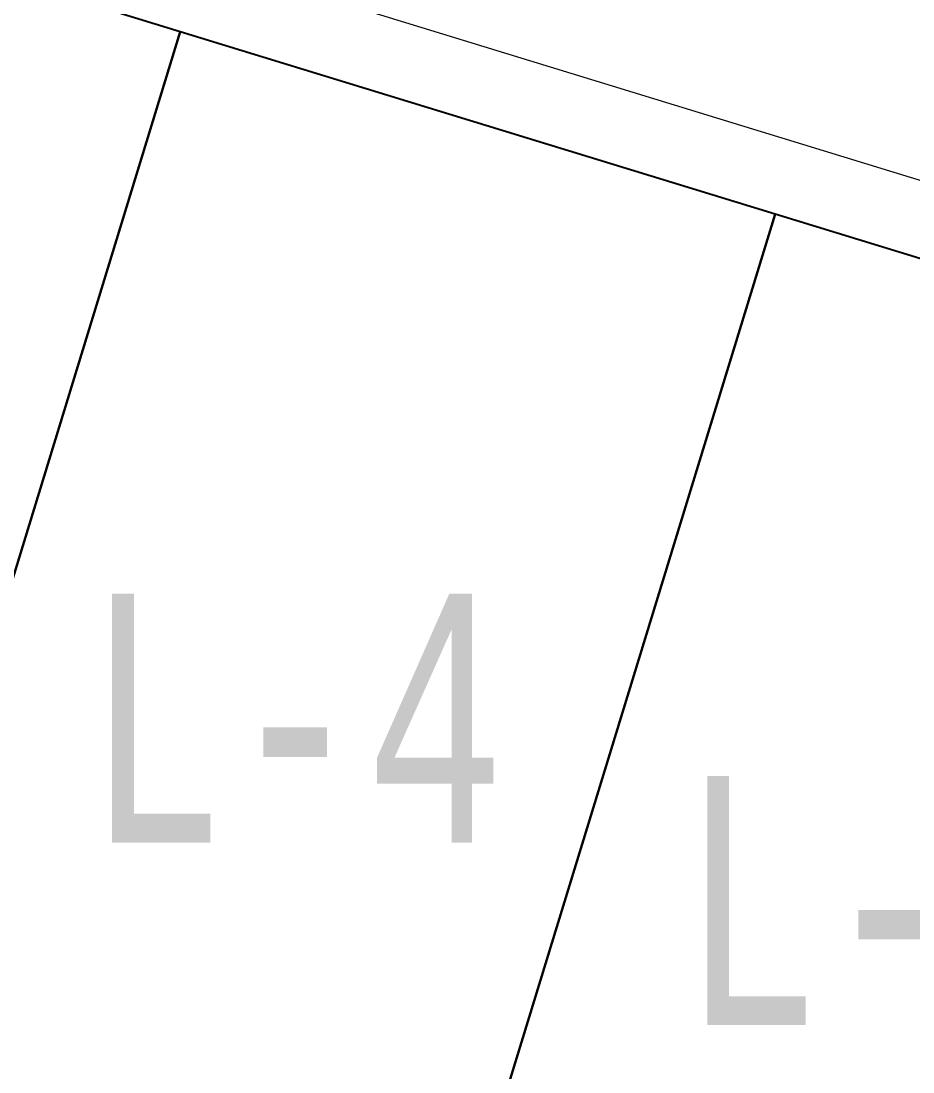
# Model space of a CAD drawing. Header units: millimetres. Extents: x 474016 to 477875, y 2288607 to 2292200.
# Drawn here: x 474386.88 to 474404.8, y 2289992.93 to 2290014.04 of the extents above; entities that cross this region are included whole.
import ezdxf
from ezdxf.enums import TextEntityAlignment as Align

# ---------------------------------------------------------------- set-up
doc = ezdxf.new("R2010")
doc.units = ezdxf.units.MM
doc.header["$LTSCALE"] = 50
doc.layers.add('BANQUETA', color=251, linetype='Continuous', lineweight=5)
doc.layers.add('LOTES', color=6, linetype='Continuous', lineweight=15)
doc.layers.add('CVL_LOTIF', color=1, linetype='Continuous')
doc.layers.add('MZ Y LT', color=7, linetype='Continuous', lineweight=13, true_color=0x0d2bf2)
doc.styles.add('MONOTXT4', font='MONOTXT4.shx', dxfattribs={"width": 0.55})

msp = doc.modelspace()

# ---------------------------------------------------------------- linework, layer by layer
at = {"layer": 'BANQUETA'}
msp.add_lwpolyline([(474279.834, 2289910.071), (474399.347, 2289873.442, 0.414214), (474401.845, 2289874.768), (474439.647, 2289998.105, 0.414214), (474438.321, 2290000.603), (474318.808, 2290037.233)], format="xyb", dxfattribs=at)
at = {"layer": 'CVL_LOTIF'}
for points in [[(474390.076, 2290013.821), (474378.125, 2290017.484), (474370.799, 2289993.581), (474382.751, 2289989.918)], [(474402.028, 2290010.158), (474390.076, 2290013.821), (474382.751, 2289989.918), (474394.702, 2289986.255)]]:
    msp.add_lwpolyline(points, close=True, dxfattribs=at)
msp.add_lwpolyline([(474406.653, 2289982.592), (474413.979, 2290006.495), (474402.028, 2290010.158), (474394.702, 2289986.255), (474406.653, 2289982.592)], dxfattribs=at)
at = {"layer": 'LOTES'}
for p, q in [((474382.751, 2289989.918), (474390.076, 2290013.821)), ((474394.702, 2289986.255), (474402.028, 2290010.158))]:
    msp.add_line(p, q, dxfattribs=at)

# ---------------------------------------------------------------- texts
at = {"layer": 'MZ Y LT', "lineweight": 13, "style": 'MONOTXT4', "width": 0.65}
for s, p in [('L-4', (474392.389, 2290000.038)), ('L-3', (474404.34, 2289996.375))]:
    msp.add_text(s, height=5, dxfattribs=at).set_placement(p, align=Align.MIDDLE)

doc.saveas('drawing.dxf')
